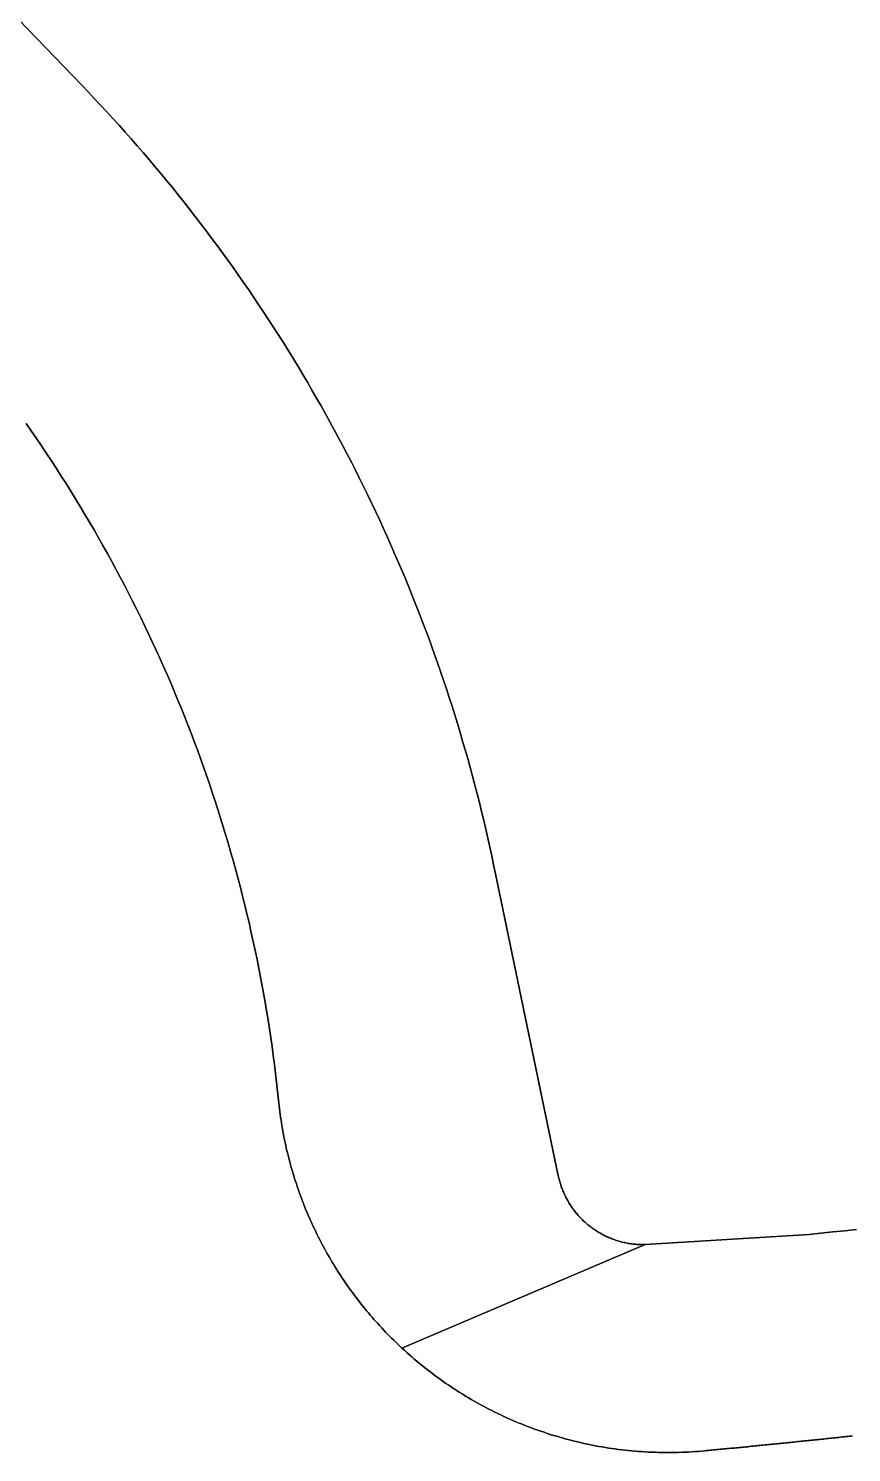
# Model space of a CAD drawing. Header units: metres. Extents: x -127 to 442, y -186 to 462.
# Drawn here: x 95.93 to 106.01, y 136.7 to 154.14 of the extents above; entities that cross this region are included whole.
import ezdxf

# ---------------------------------------------------------------- set-up
doc = ezdxf.new("R2010")
doc.units = ezdxf.units.M

msp = doc.modelspace()

# ---------------------------------------------------------------- linework, layer by layer
at = {"layer": 'road_0', "color": 8}
for points in [[(95.898, 149.303), (95.961, 149.213), (96.024, 149.122), (96.086, 149.03), (96.147, 148.939), (96.208, 148.847), (96.268, 148.754), (96.328, 148.661), (96.387, 148.568), (96.446, 148.474), (96.504, 148.38), (96.561, 148.286), (96.618, 148.191), (96.674, 148.096), (96.73, 148.001), (96.785, 147.905), (96.839, 147.809), (96.893, 147.713), (96.946, 147.616), (96.998, 147.519), (97.05, 147.421), (97.102, 147.323), (97.152, 147.225), (97.202, 147.127), (97.252, 147.028), (97.301, 146.929), (97.349, 146.83), (97.396, 146.73), (97.443, 146.63), (97.49, 146.53), (97.535, 146.429), (97.58, 146.329), (97.625, 146.228), (97.669, 146.126), (97.712, 146.024), (97.754, 145.923), (97.796, 145.82), (97.837, 145.718), (97.878, 145.615), (97.918, 145.512), (97.957, 145.409), (97.995, 145.306), (98.033, 145.202), (98.071, 145.098), (98.107, 144.994), (98.143, 144.889), (98.178, 144.785), (98.213, 144.68), (98.247, 144.575), (98.28, 144.47), (98.313, 144.364), (98.345, 144.258), (98.376, 144.152), (98.407, 144.046), (98.437, 143.94), (98.466, 143.834), (98.495, 143.727), (98.523, 143.62), (98.55, 143.513), (98.577, 143.406), (98.603, 143.299), (98.628, 143.191), (98.652, 143.084), (98.676, 142.976), (98.699, 142.868), (98.722, 142.76), (98.744, 142.651), (98.765, 142.543), (98.785, 142.435), (98.805, 142.326), (98.824, 142.217), (98.843, 142.108), (98.861, 141.999), (98.878, 141.89), (98.894, 141.781), (98.91, 141.672), (98.925, 141.562), (98.939, 141.453), (98.952, 141.343), (98.965, 141.234), (98.977, 141.124), (98.989, 141.014), (98.989, 141.014), (98.993, 140.979), (98.997, 140.944), (99.001, 140.91), (99.005, 140.875), (99.01, 140.84), (99.015, 140.806), (99.02, 140.771), (99.025, 140.736), (99.031, 140.702), (99.037, 140.667), (99.043, 140.633), (99.05, 140.598), (99.056, 140.564), (99.063, 140.53), (99.07, 140.495), (99.078, 140.461), (99.085, 140.427), (99.093, 140.393), (99.102, 140.359), (99.11, 140.325), (99.119, 140.291), (99.128, 140.257), (99.137, 140.223), (99.146, 140.19), (99.156, 140.156), (99.166, 140.123), (99.176, 140.089), (99.186, 140.056), (99.197, 140.022), (99.208, 139.989), (99.219, 139.956), (99.23, 139.923), (99.242, 139.89), (99.254, 139.857), (99.266, 139.824), (99.278, 139.791), (99.291, 139.758), (99.304, 139.726), (99.317, 139.693), (99.33, 139.661), (99.343, 139.629), (99.357, 139.596), (99.371, 139.564), (99.385, 139.532), (99.4, 139.501), (99.415, 139.469), (99.429, 139.437), (99.445, 139.406), (99.46, 139.374), (99.476, 139.343), (99.491, 139.312), (99.508, 139.28), (99.524, 139.249), (99.54, 139.219), (99.557, 139.188), (99.574, 139.157), (99.591, 139.127), (99.609, 139.096), (99.626, 139.066), (99.644, 139.036), (99.662, 139.006), (99.681, 138.976), (99.699, 138.946), (99.718, 138.917), (99.737, 138.887), (99.756, 138.858), (99.775, 138.829), (99.795, 138.8), (99.815, 138.771), (99.835, 138.742), (99.855, 138.714), (99.875, 138.685), (99.896, 138.657), (99.917, 138.629), (99.938, 138.601), (99.959, 138.573), (99.98, 138.545), (100.002, 138.518), (100.024, 138.491), (100.046, 138.463), (100.068, 138.436), (100.091, 138.409), (100.113, 138.383), (100.136, 138.356), (100.159, 138.33), (100.182, 138.304), (100.206, 138.278), (100.229, 138.252), (100.253, 138.226), (100.277, 138.201), (100.301, 138.175), (100.326, 138.15), (100.35, 138.125), (100.375, 138.1), (100.4, 138.076), (100.425, 138.051), (100.45, 138.027), (100.475, 138.003), (100.501, 137.979), (100.501, 137.979), (103.482, 139.246), (103.482, 139.246), (103.467, 139.246), (103.452, 139.246), (103.437, 139.246), (103.422, 139.246), (103.408, 139.247), (103.393, 139.248), (103.378, 139.249), (103.363, 139.25), (103.348, 139.251), (103.333, 139.253), (103.318, 139.255), (103.304, 139.257), (103.289, 139.259), (103.274, 139.261), (103.26, 139.264), (103.245, 139.267), (103.23, 139.27), (103.216, 139.273), (103.201, 139.277), (103.187, 139.28), (103.173, 139.284), (103.158, 139.288), (103.144, 139.293), (103.13, 139.297), (103.116, 139.302), (103.102, 139.307), (103.088, 139.312), (103.074, 139.317), (103.06, 139.323), (103.046, 139.328), (103.032, 139.334), (103.019, 139.34), (103.005, 139.346), (102.992, 139.353), (102.978, 139.359), (102.965, 139.366), (102.952, 139.373), (102.939, 139.38), (102.926, 139.388), (102.913, 139.395), (102.9, 139.403), (102.888, 139.411), (102.875, 139.419), (102.863, 139.427), (102.85, 139.435), (102.838, 139.444), (102.826, 139.453), (102.814, 139.462), (102.802, 139.471), (102.791, 139.48), (102.779, 139.489), (102.768, 139.499), (102.756, 139.509), (102.745, 139.519), (102.734, 139.529), (102.723, 139.539), (102.713, 139.549), (102.702, 139.56), (102.692, 139.57), (102.681, 139.581), (102.671, 139.592), (102.661, 139.603), (102.652, 139.614), (102.642, 139.626), (102.632, 139.637), (102.623, 139.649), (102.614, 139.661), (102.605, 139.672), (102.596, 139.684), (102.587, 139.697), (102.579, 139.709), (102.571, 139.721), (102.562, 139.734), (102.554, 139.746), (102.547, 139.759), (102.539, 139.772), (102.532, 139.785), (102.524, 139.798), (102.517, 139.811), (102.51, 139.824), (102.504, 139.837), (102.497, 139.851), (102.491, 139.864), (102.485, 139.878), (102.479, 139.891), (102.473, 139.905), (102.467, 139.919), (102.462, 139.933), (102.457, 139.947), (102.452, 139.961), (102.447, 139.975), (102.442, 139.989), (102.438, 140.003), (102.434, 140.018), (102.43, 140.032), (102.426, 140.046), (102.423, 140.061), (102.419, 140.075), (102.416, 140.09), (102.416, 140.09), (101.646, 143.788), (101.646, 143.788), (101.624, 143.897), (101.601, 144.007), (101.577, 144.116), (101.553, 144.225), (101.528, 144.334), (101.503, 144.443), (101.476, 144.551), (101.45, 144.66), (101.422, 144.768), (101.394, 144.876), (101.366, 144.984), (101.337, 145.092), (101.307, 145.199), (101.276, 145.307), (101.245, 145.414), (101.214, 145.521), (101.181, 145.628), (101.148, 145.735), (101.115, 145.841), (101.081, 145.948), (101.046, 146.054), (101.011, 146.16), (100.975, 146.266), (100.938, 146.371), (100.901, 146.476), (100.863, 146.581), (100.825, 146.686), (100.786, 146.791), (100.746, 146.895), (100.706, 147), (100.665, 147.104), (100.624, 147.207), (100.582, 147.311), (100.539, 147.414), (100.496, 147.517), (100.452, 147.62), (100.408, 147.722), (100.363, 147.825), (100.317, 147.927), (100.271, 148.028), (100.225, 148.13), (100.177, 148.231), (100.13, 148.332), (100.081, 148.433), (100.032, 148.533), (99.982, 148.633), (99.932, 148.733), (99.882, 148.832), (99.83, 148.931), (99.778, 149.03), (99.726, 149.129), (99.673, 149.227), (99.619, 149.325), (99.565, 149.423), (99.51, 149.52), (99.455, 149.617), (99.399, 149.714), (99.343, 149.811), (99.286, 149.907), (99.229, 150.002), (99.171, 150.098), (99.112, 150.193), (99.053, 150.288), (98.993, 150.382), (98.933, 150.476), (98.872, 150.57), (98.811, 150.663), (98.749, 150.756), (98.687, 150.849), (98.624, 150.941), (98.561, 151.033), (98.497, 151.125), (98.432, 151.216), (98.367, 151.307), (98.302, 151.397), (98.236, 151.487), (98.169, 151.577), (98.102, 151.666), (98.034, 151.755), (97.966, 151.844), (97.898, 151.932), (97.829, 152.02), (97.759, 152.107), (97.689, 152.194), (97.618, 152.28), (97.547, 152.367), (97.476, 152.452), (97.404, 152.538), (97.331, 152.623), (97.258, 152.707), (97.184, 152.791), (97.11, 152.875), (97.036, 152.958), (96.961, 153.041), (96.886, 153.123), (96.81, 153.205), (96.733, 153.286), (96.656, 153.367), (96.579, 153.448), (96.579, 153.448), (76.282, 174.499)], [(106.022, 136.902), (106.001, 136.9), (105.98, 136.898), (105.959, 136.896), (105.938, 136.893), (105.917, 136.891), (105.896, 136.889), (105.875, 136.887), (105.854, 136.884), (105.833, 136.882), (105.812, 136.88), (105.791, 136.878), (105.77, 136.875), (105.749, 136.873), (105.728, 136.871), (105.706, 136.869), (105.685, 136.867), (105.664, 136.864), (105.643, 136.862), (105.622, 136.86), (105.601, 136.858), (105.58, 136.856), (105.559, 136.853), (105.538, 136.851), (105.517, 136.849), (105.496, 136.847), (105.475, 136.845), (105.454, 136.842), (105.433, 136.84), (105.412, 136.838), (105.391, 136.836), (105.37, 136.834), (105.349, 136.832), (105.328, 136.829), (105.307, 136.827), (105.286, 136.825), (105.265, 136.823), (105.244, 136.821), (105.223, 136.819), (105.202, 136.817), (105.181, 136.814), (105.16, 136.812), (105.139, 136.81), (105.118, 136.808), (105.097, 136.806), (105.076, 136.804), (105.055, 136.802), (105.034, 136.8), (105.013, 136.798), (104.992, 136.795), (104.97, 136.793), (104.949, 136.791), (104.928, 136.789), (104.907, 136.787), (104.886, 136.785), (104.865, 136.783), (104.844, 136.781), (104.823, 136.779), (104.802, 136.777), (104.781, 136.775), (104.76, 136.773), (104.739, 136.77), (104.718, 136.768), (104.697, 136.766), (104.676, 136.764), (104.655, 136.762), (104.634, 136.76), (104.613, 136.758), (104.592, 136.756), (104.571, 136.754), (104.55, 136.752), (104.529, 136.75), (104.508, 136.748), (104.487, 136.746), (104.466, 136.744), (104.444, 136.742), (104.423, 136.74), (104.402, 136.738), (104.381, 136.736), (104.36, 136.734), (104.339, 136.732), (104.318, 136.73), (104.297, 136.728), (104.276, 136.726), (104.255, 136.724), (104.234, 136.722), (104.213, 136.72), (104.213, 136.72), (104.172, 136.716), (104.132, 136.713), (104.091, 136.71), (104.05, 136.707), (104.01, 136.705), (103.969, 136.703), (103.928, 136.702), (103.887, 136.7), (103.847, 136.699), (103.806, 136.699), (103.765, 136.699), (103.724, 136.699), (103.683, 136.699), (103.643, 136.7), (103.602, 136.701), (103.561, 136.703), (103.52, 136.705), (103.48, 136.707), (103.439, 136.71), (103.398, 136.713), (103.358, 136.716), (103.317, 136.719), (103.276, 136.723), (103.236, 136.728), (103.195, 136.732), (103.155, 136.737), (103.114, 136.743), (103.074, 136.748), (103.034, 136.754), (102.993, 136.761), (102.953, 136.767), (102.913, 136.774), (102.873, 136.782), (102.833, 136.79), (102.793, 136.798), (102.753, 136.806), (102.713, 136.815), (102.673, 136.824), (102.634, 136.833), (102.594, 136.843), (102.554, 136.853), (102.515, 136.864), (102.476, 136.874), (102.436, 136.886), (102.397, 136.897), (102.358, 136.909), (102.319, 136.921), (102.28, 136.933), (102.242, 136.946), (102.203, 136.959), (102.165, 136.973), (102.126, 136.986), (102.088, 137), (102.05, 137.015), (102.012, 137.03), (101.974, 137.045), (101.936, 137.06), (101.898, 137.076), (101.861, 137.092), (101.823, 137.108), (101.786, 137.125), (101.749, 137.142), (101.712, 137.159), (101.675, 137.177), (101.639, 137.195), (101.602, 137.213), (101.566, 137.231), (101.53, 137.25), (101.494, 137.269), (101.458, 137.289), (101.422, 137.309), (101.387, 137.329), (101.351, 137.349), (101.316, 137.37), (101.281, 137.391), (101.246, 137.412), (101.212, 137.433), (101.177, 137.455), (101.143, 137.477), (101.109, 137.5), (101.075, 137.523), (101.041, 137.546), (101.008, 137.569), (100.975, 137.592), (100.942, 137.616), (100.909, 137.64), (100.876, 137.665), (100.844, 137.69), (100.811, 137.715), (100.779, 137.74), (100.748, 137.765), (100.716, 137.791), (100.685, 137.817), (100.653, 137.843), (100.622, 137.87), (100.592, 137.897), (100.561, 137.924), (100.531, 137.951), (100.501, 137.979), (100.501, 137.979), (100.475, 138.003), (100.45, 138.027), (100.425, 138.051), (100.4, 138.076), (100.375, 138.1), (100.35, 138.125), (100.326, 138.15), (100.301, 138.175), (100.277, 138.201), (100.253, 138.226), (100.229, 138.252), (100.206, 138.278), (100.182, 138.304), (100.159, 138.33), (100.136, 138.356), (100.113, 138.383), (100.091, 138.409), (100.068, 138.436), (100.046, 138.463), (100.024, 138.491), (100.002, 138.518), (99.98, 138.545), (99.959, 138.573), (99.938, 138.601), (99.917, 138.629), (99.896, 138.657), (99.875, 138.685), (99.855, 138.714), (99.835, 138.742), (99.815, 138.771), (99.795, 138.8), (99.775, 138.829), (99.756, 138.858), (99.737, 138.887), (99.718, 138.917), (99.699, 138.946), (99.681, 138.976), (99.662, 139.006), (99.644, 139.036), (99.626, 139.066), (99.609, 139.096), (99.591, 139.127), (99.574, 139.157), (99.557, 139.188), (99.54, 139.219), (99.524, 139.249), (99.508, 139.28), (99.491, 139.312), (99.476, 139.343), (99.46, 139.374), (99.445, 139.406), (99.429, 139.437), (99.415, 139.469), (99.4, 139.501), (99.385, 139.532), (99.371, 139.564), (99.357, 139.596), (99.343, 139.629), (99.33, 139.661), (99.317, 139.693), (99.304, 139.726), (99.291, 139.758), (99.278, 139.791), (99.266, 139.824), (99.254, 139.857), (99.242, 139.89), (99.23, 139.923), (99.219, 139.956), (99.208, 139.989), (99.197, 140.022), (99.186, 140.056), (99.176, 140.089), (99.166, 140.123), (99.156, 140.156), (99.146, 140.19), (99.137, 140.223), (99.128, 140.257), (99.119, 140.291), (99.11, 140.325), (99.102, 140.359), (99.093, 140.393), (99.085, 140.427), (99.078, 140.461), (99.07, 140.495), (99.063, 140.53), (99.056, 140.564), (99.05, 140.598), (99.043, 140.633), (99.037, 140.667), (99.031, 140.702), (99.025, 140.736), (99.02, 140.771), (99.015, 140.806), (99.01, 140.84), (99.005, 140.875), (99.001, 140.91), (98.997, 140.944), (98.993, 140.979), (98.989, 141.014), (98.989, 141.014), (98.977, 141.124), (98.965, 141.234), (98.952, 141.343), (98.939, 141.453), (98.925, 141.562), (98.91, 141.672), (98.894, 141.781), (98.878, 141.89), (98.861, 141.999), (98.843, 142.108), (98.824, 142.217), (98.805, 142.326), (98.785, 142.435), (98.765, 142.543), (98.744, 142.651), (98.722, 142.76), (98.699, 142.868), (98.676, 142.976), (98.652, 143.084), (98.628, 143.191), (98.603, 143.299), (98.577, 143.406), (98.55, 143.513), (98.523, 143.62), (98.495, 143.727), (98.466, 143.834), (98.437, 143.94), (98.407, 144.046), (98.376, 144.152), (98.345, 144.258), (98.313, 144.364), (98.28, 144.47), (98.247, 144.575), (98.213, 144.68), (98.178, 144.785), (98.143, 144.889), (98.107, 144.994), (98.071, 145.098), (98.033, 145.202), (97.995, 145.306), (97.957, 145.409), (97.918, 145.512), (97.878, 145.615), (97.837, 145.718), (97.796, 145.82), (97.754, 145.923), (97.712, 146.024), (97.669, 146.126), (97.625, 146.228), (97.58, 146.329), (97.535, 146.429), (97.49, 146.53), (97.443, 146.63), (97.396, 146.73), (97.349, 146.83), (97.301, 146.929), (97.252, 147.028), (97.202, 147.127), (97.152, 147.225), (97.102, 147.323), (97.05, 147.421), (96.998, 147.519), (96.946, 147.616), (96.893, 147.713), (96.839, 147.809), (96.785, 147.905), (96.73, 148.001), (96.674, 148.096), (96.618, 148.191), (96.561, 148.286), (96.504, 148.38), (96.446, 148.474), (96.387, 148.568), (96.328, 148.661), (96.268, 148.754), (96.208, 148.847), (96.147, 148.939), (96.086, 149.03), (96.024, 149.122), (95.961, 149.213), (95.898, 149.303)], [(106.07, 139.432), (105.925, 139.416), (105.779, 139.401), (105.634, 139.386), (105.488, 139.371), (105.488, 139.371), (103.482, 139.246), (100.501, 137.979), (100.501, 137.979), (100.531, 137.951), (100.561, 137.924), (100.592, 137.897), (100.622, 137.87), (100.653, 137.843), (100.685, 137.817), (100.716, 137.791), (100.748, 137.765), (100.779, 137.74), (100.811, 137.715), (100.844, 137.69), (100.876, 137.665), (100.909, 137.64), (100.942, 137.616), (100.975, 137.592), (101.008, 137.569), (101.041, 137.546), (101.075, 137.523), (101.109, 137.5), (101.143, 137.477), (101.177, 137.455), (101.212, 137.433), (101.246, 137.412), (101.281, 137.391), (101.316, 137.37), (101.351, 137.349), (101.387, 137.329), (101.422, 137.309), (101.458, 137.289), (101.494, 137.269), (101.53, 137.25), (101.566, 137.231), (101.602, 137.213), (101.639, 137.195), (101.675, 137.177), (101.712, 137.159), (101.749, 137.142), (101.786, 137.125), (101.823, 137.108), (101.861, 137.092), (101.898, 137.076), (101.936, 137.06), (101.974, 137.045), (102.012, 137.03), (102.05, 137.015), (102.088, 137), (102.126, 136.986), (102.165, 136.973), (102.203, 136.959), (102.242, 136.946), (102.28, 136.933), (102.319, 136.921), (102.358, 136.909), (102.397, 136.897), (102.436, 136.886), (102.476, 136.874), (102.515, 136.864), (102.554, 136.853), (102.594, 136.843), (102.634, 136.833), (102.673, 136.824), (102.713, 136.815), (102.753, 136.806), (102.793, 136.798), (102.833, 136.79), (102.873, 136.782), (102.913, 136.774), (102.953, 136.767), (102.993, 136.761), (103.034, 136.754), (103.074, 136.748), (103.114, 136.743), (103.155, 136.737), (103.195, 136.732), (103.236, 136.728), (103.276, 136.723), (103.317, 136.719), (103.358, 136.716), (103.398, 136.713), (103.439, 136.71), (103.48, 136.707), (103.52, 136.705), (103.561, 136.703), (103.602, 136.701), (103.643, 136.7), (103.683, 136.699), (103.724, 136.699), (103.765, 136.699), (103.806, 136.699), (103.847, 136.699), (103.887, 136.7), (103.928, 136.702), (103.969, 136.703), (104.01, 136.705), (104.05, 136.707), (104.091, 136.71), (104.132, 136.713), (104.172, 136.716), (104.213, 136.72), (104.213, 136.72), (104.234, 136.722), (104.255, 136.724), (104.276, 136.726), (104.297, 136.728), (104.318, 136.73), (104.339, 136.732), (104.36, 136.734), (104.381, 136.736), (104.402, 136.738), (104.423, 136.74), (104.444, 136.742), (104.466, 136.744), (104.487, 136.746), (104.508, 136.748), (104.529, 136.75), (104.55, 136.752), (104.571, 136.754), (104.592, 136.756), (104.613, 136.758), (104.634, 136.76), (104.655, 136.762), (104.676, 136.764), (104.697, 136.766), (104.718, 136.768), (104.739, 136.77), (104.76, 136.773), (104.781, 136.775), (104.802, 136.777), (104.823, 136.779), (104.844, 136.781), (104.865, 136.783), (104.886, 136.785), (104.907, 136.787), (104.928, 136.789), (104.949, 136.791), (104.97, 136.793), (104.992, 136.795), (105.013, 136.798), (105.034, 136.8), (105.055, 136.802), (105.076, 136.804), (105.097, 136.806), (105.118, 136.808), (105.139, 136.81), (105.16, 136.812), (105.181, 136.814), (105.202, 136.817), (105.223, 136.819), (105.244, 136.821), (105.265, 136.823), (105.286, 136.825), (105.307, 136.827), (105.328, 136.829), (105.349, 136.832), (105.37, 136.834), (105.391, 136.836), (105.412, 136.838), (105.433, 136.84), (105.454, 136.842), (105.475, 136.845), (105.496, 136.847), (105.517, 136.849), (105.538, 136.851), (105.559, 136.853), (105.58, 136.856), (105.601, 136.858), (105.622, 136.86), (105.643, 136.862), (105.664, 136.864), (105.685, 136.867), (105.706, 136.869), (105.728, 136.871), (105.749, 136.873), (105.77, 136.875), (105.791, 136.878), (105.812, 136.88), (105.833, 136.882), (105.854, 136.884), (105.875, 136.887), (105.896, 136.889), (105.917, 136.891), (105.938, 136.893), (105.959, 136.896), (105.98, 136.898), (106.001, 136.9), (106.022, 136.902)]]:
    msp.add_lwpolyline(points, dxfattribs=at)
at = {"layer": 'terrain_5', "color": 3}
msp.add_lwpolyline([(76.282, 174.499), (96.579, 153.448), (96.579, 153.448), (96.656, 153.367), (96.733, 153.286), (96.81, 153.205), (96.886, 153.123), (96.961, 153.041), (97.036, 152.958), (97.11, 152.875), (97.184, 152.791), (97.258, 152.707), (97.331, 152.623), (97.404, 152.538), (97.476, 152.452), (97.547, 152.367), (97.618, 152.28), (97.689, 152.194), (97.759, 152.107), (97.829, 152.02), (97.898, 151.932), (97.966, 151.844), (98.034, 151.755), (98.102, 151.666), (98.169, 151.577), (98.236, 151.487), (98.302, 151.397), (98.367, 151.307), (98.432, 151.216), (98.497, 151.125), (98.561, 151.033), (98.624, 150.941), (98.687, 150.849), (98.749, 150.756), (98.811, 150.663), (98.872, 150.57), (98.933, 150.476), (98.993, 150.382), (99.053, 150.288), (99.112, 150.193), (99.171, 150.098), (99.229, 150.002), (99.286, 149.907), (99.343, 149.811), (99.399, 149.714), (99.455, 149.617), (99.51, 149.52), (99.565, 149.423), (99.619, 149.325), (99.673, 149.227), (99.726, 149.129), (99.778, 149.03), (99.83, 148.931), (99.882, 148.832), (99.932, 148.733), (99.982, 148.633), (100.032, 148.533), (100.081, 148.433), (100.13, 148.332), (100.177, 148.231), (100.225, 148.13), (100.271, 148.028), (100.317, 147.927), (100.363, 147.825), (100.408, 147.722), (100.452, 147.62), (100.496, 147.517), (100.539, 147.414), (100.582, 147.311), (100.624, 147.207), (100.665, 147.104), (100.706, 147), (100.746, 146.895), (100.786, 146.791), (100.825, 146.686), (100.863, 146.581), (100.901, 146.476), (100.938, 146.371), (100.975, 146.266), (101.011, 146.16), (101.046, 146.054), (101.081, 145.948), (101.115, 145.841), (101.148, 145.735), (101.181, 145.628), (101.214, 145.521), (101.245, 145.414), (101.276, 145.307), (101.307, 145.199), (101.337, 145.092), (101.366, 144.984), (101.394, 144.876), (101.422, 144.768), (101.45, 144.66), (101.476, 144.551), (101.503, 144.443), (101.528, 144.334), (101.553, 144.225), (101.577, 144.116), (101.601, 144.007), (101.624, 143.897), (101.646, 143.788), (101.646, 143.788), (102.416, 140.09), (102.416, 140.09), (102.419, 140.075), (102.423, 140.061), (102.426, 140.046), (102.43, 140.032), (102.434, 140.018), (102.438, 140.003), (102.442, 139.989), (102.447, 139.975), (102.452, 139.961), (102.457, 139.947), (102.462, 139.933), (102.467, 139.919), (102.473, 139.905), (102.479, 139.891), (102.485, 139.878), (102.491, 139.864), (102.497, 139.851), (102.504, 139.837), (102.51, 139.824), (102.517, 139.811), (102.524, 139.798), (102.532, 139.785), (102.539, 139.772), (102.547, 139.759), (102.554, 139.746), (102.562, 139.734), (102.571, 139.721), (102.579, 139.709), (102.587, 139.697), (102.596, 139.684), (102.605, 139.672), (102.614, 139.661), (102.623, 139.649), (102.632, 139.637), (102.642, 139.626), (102.652, 139.614), (102.661, 139.603), (102.671, 139.592), (102.681, 139.581), (102.692, 139.57), (102.702, 139.56), (102.713, 139.549), (102.723, 139.539), (102.734, 139.529), (102.745, 139.519), (102.756, 139.509), (102.768, 139.499), (102.779, 139.489), (102.791, 139.48), (102.802, 139.471), (102.814, 139.462), (102.826, 139.453), (102.838, 139.444), (102.85, 139.435), (102.863, 139.427), (102.875, 139.419), (102.888, 139.411), (102.9, 139.403), (102.913, 139.395), (102.926, 139.388), (102.939, 139.38), (102.952, 139.373), (102.965, 139.366), (102.978, 139.359), (102.992, 139.353), (103.005, 139.346), (103.019, 139.34), (103.032, 139.334), (103.046, 139.328), (103.06, 139.323), (103.074, 139.317), (103.088, 139.312), (103.102, 139.307), (103.116, 139.302), (103.13, 139.297), (103.144, 139.293), (103.158, 139.288), (103.173, 139.284), (103.187, 139.28), (103.201, 139.277), (103.216, 139.273), (103.23, 139.27), (103.245, 139.267), (103.26, 139.264), (103.274, 139.261), (103.289, 139.259), (103.304, 139.257), (103.318, 139.255), (103.333, 139.253), (103.348, 139.251), (103.363, 139.25), (103.378, 139.249), (103.393, 139.248), (103.408, 139.247), (103.422, 139.246), (103.437, 139.246), (103.452, 139.246), (103.467, 139.246), (103.482, 139.246), (103.482, 139.246), (105.488, 139.371), (105.488, 139.371), (105.634, 139.386), (105.779, 139.401), (105.925, 139.416), (106.07, 139.432)], dxfattribs=at)

doc.saveas('drawing.dxf')
